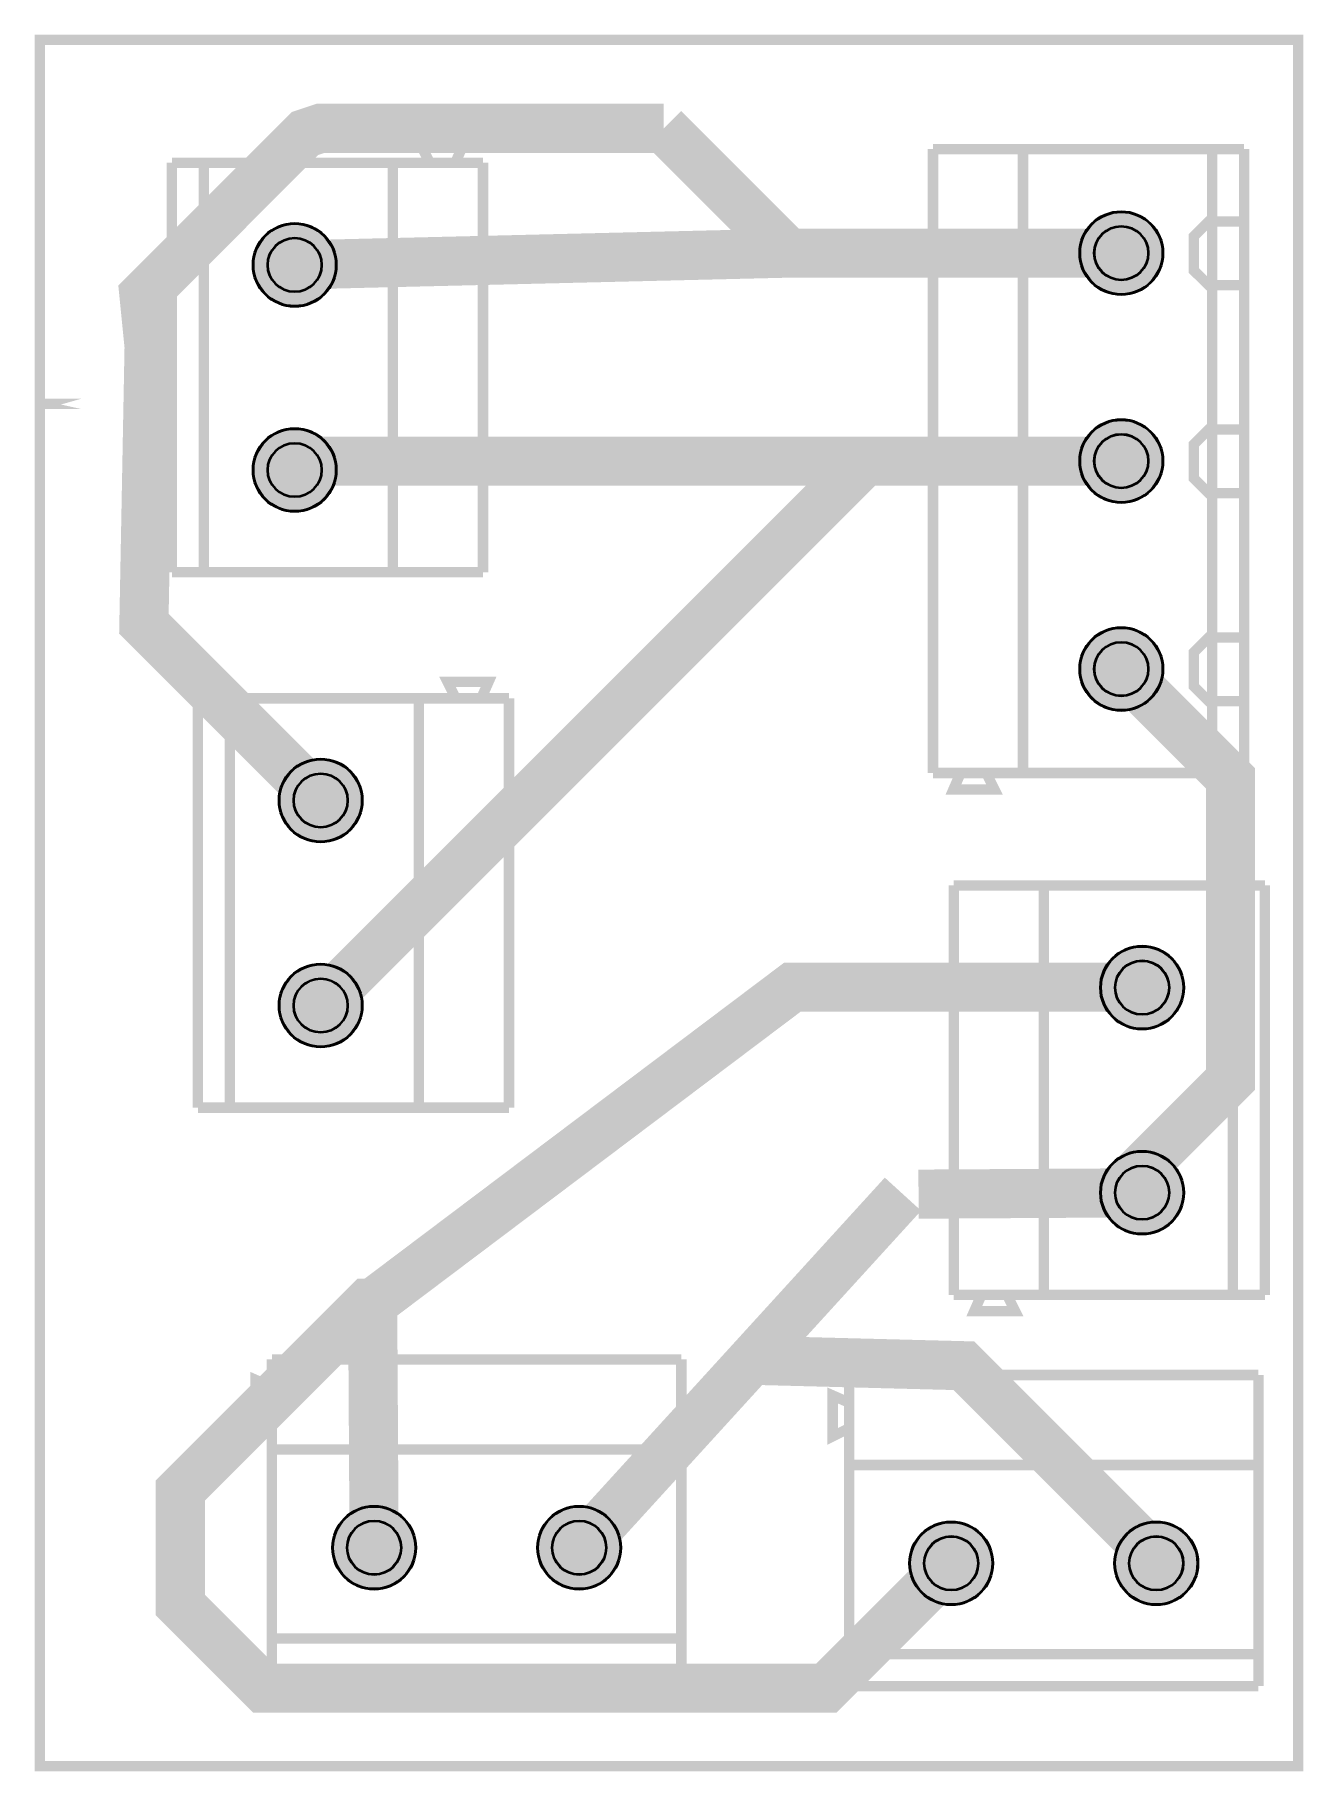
# Model space of a CAD drawing. Header units: millimetres. Extents: x 24.8 to 55.8, y 25.4 to 67.8.
import ezdxf

# ---------------------------------------------------------------- set-up
doc = ezdxf.new("R2010")
doc.units = ezdxf.units.MM
for name, color, linetype, true_color in [('BoardOutLine', 7, 'Continuous', 0xff00ff), ('BottomLayer', 7, 'Continuous', 0x0000ff), ('BottomSolderMaskLayer', 7, 'Continuous', 0xaa00ff), ('Multi-Layer', 7, 'Continuous', 0xc0c0c0), ('TopSilkLayer', 7, 'Continuous', 0xffcc00), ('TopSolderMaskLayer', 7, 'Continuous', 0x800080)]:
    doc.layers.add(name, color=color, linetype=linetype, true_color=true_color)

msp = doc.modelspace()

# ---------------------------------------------------------------- hatches: boundary and pattern name
at = {"layer": 'BottomSolderMaskLayer'}
for points in [[(30.09, 62.195, 1), (32.14, 62.195, 1)], [(50.283, 62.484, 1), (52.334, 62.484, 1)], [(30.09, 57.186, 1), (32.14, 57.186, 1)], [(50.283, 57.404, 1), (52.334, 57.404, 1)], [(50.283, 52.324, 1), (52.334, 52.324, 1)], [(30.725, 49.114, 1), (32.775, 49.114, 1)], [(50.791, 44.542, 1), (52.842, 44.542, 1)], [(30.725, 44.105, 1), (32.775, 44.105, 1)], [(50.791, 39.533, 1), (52.842, 39.533, 1)], [(32.03, 30.861, 1), (34.081, 30.861, 1)], [(37.039, 30.861, 1), (39.09, 30.861, 1)], [(46.127, 30.48, 1), (48.178, 30.48, 1)], [(51.136, 30.48, 1), (53.187, 30.48, 1)]]:
    msp.add_hatch(color=256, dxfattribs=at).paths.add_polyline_path(points)
at = {"layer": 'Multi-Layer'}
for points in [[(50.308, 62.484, 1), (52.308, 62.484, 1)], [(30.115, 62.195, 1), (32.115, 62.195, 1)], [(30.115, 57.186, 1), (32.115, 57.186, 1)], [(50.308, 57.404, 1), (52.308, 57.404, 1)], [(50.308, 52.324, 1), (52.308, 52.324, 1)], [(30.75, 49.114, 1), (32.75, 49.114, 1)], [(50.816, 44.542, 1), (52.816, 44.542, 1)], [(30.75, 44.105, 1), (32.75, 44.105, 1)], [(50.816, 39.533, 1), (52.816, 39.533, 1)], [(32.056, 30.861, 1), (34.056, 30.861, 1)], [(37.065, 30.861, 1), (39.065, 30.861, 1)], [(46.153, 30.48, 1), (48.153, 30.48, 1)], [(51.162, 30.48, 1), (53.162, 30.48, 1)]]:
    msp.add_hatch(color=256, dxfattribs=at).paths.add_polyline_path(points)
at = {"layer": 'TopSolderMaskLayer'}
for points in [[(30.09, 62.195, 1), (32.14, 62.195, 1)], [(50.283, 62.484, 1), (52.334, 62.484, 1)], [(30.09, 57.186, 1), (32.14, 57.186, 1)], [(50.283, 57.404, 1), (52.334, 57.404, 1)], [(50.283, 52.324, 1), (52.334, 52.324, 1)], [(30.725, 49.114, 1), (32.775, 49.114, 1)], [(50.791, 44.542, 1), (52.842, 44.542, 1)], [(30.725, 44.105, 1), (32.775, 44.105, 1)], [(50.791, 39.533, 1), (52.842, 39.533, 1)], [(32.03, 30.861, 1), (34.081, 30.861, 1)], [(37.039, 30.861, 1), (39.09, 30.861, 1)], [(46.127, 30.48, 1), (48.178, 30.48, 1)], [(51.136, 30.48, 1), (53.187, 30.48, 1)]]:
    msp.add_hatch(color=256, dxfattribs=at).paths.add_polyline_path(points)

# ---------------------------------------------------------------- linework, layer by layer
at = {"layer": 'BoardOutLine', "const_width": 0.254}
msp.add_lwpolyline([(25.908, 58.801), (24.892, 58.801), (24.892, 67.691), (55.626, 67.691), (55.626, 25.527), (24.892, 25.527), (24.892, 58.801), (25.908, 58.801)], close=True, dxfattribs=at)
at = {"layer": 'BottomLayer', "const_width": 1.2}
for points in [[(40.132, 65.532), (31.75, 65.532), (31.369, 65.405), (27.432, 61.468), (27.559, 60.198), (27.432, 53.432), (31.75, 49.114)], [(40.132, 65.532), (43.18, 62.484), (51.308, 62.484)], [(31.115, 62.195), (43.18, 62.484)], [(51.308, 57.404), (31.334, 57.404), (31.115, 57.186)], [(45.72, 57.404), (45.05, 57.404), (31.75, 44.105)], [(51.816, 39.533), (51.816, 40.132), (53.975, 42.291), (53.975, 49.657), (51.308, 52.324)], [(51.816, 44.552), (43.272, 44.552), (33.02, 36.83), (33.056, 30.861)], [(38.065, 30.861), (38.1, 30.861), (45.974, 39.497)], [(46.355, 39.497), (52.324, 39.533)], [(33.02, 36.83), (32.893, 36.83), (28.321, 32.258), (28.321, 29.464), (30.353, 27.432), (44.105, 27.432), (47.153, 30.48)], [(52.289, 30.48), (47.463, 35.306), (42.545, 35.433)]]:
    msp.add_lwpolyline(points, dxfattribs=at)
at = {"layer": 'BottomSolderMaskLayer'}
for centre, radius in [((31.115, 62.195), 1.025), ((51.308, 62.484), 1.025), ((31.115, 62.195), 0.667), ((51.308, 62.484), 0.667), ((31.115, 57.186), 1.025), ((51.308, 57.404), 1.025), ((31.115, 57.186), 0.667), ((51.308, 57.404), 0.667), ((51.308, 52.324), 1.025), ((51.308, 52.324), 0.667), ((31.75, 49.114), 1.025), ((31.75, 49.114), 0.667), ((51.816, 44.542), 1.025), ((31.75, 44.105), 1.025), ((51.816, 44.542), 0.667), ((31.75, 44.105), 0.667), ((51.816, 39.533), 1.025), ((51.816, 39.533), 0.667), ((33.056, 30.861), 1.025), ((38.065, 30.861), 1.025), ((33.056, 30.861), 0.667), ((38.065, 30.861), 0.667), ((47.153, 30.48), 1.025), ((52.162, 30.48), 1.025), ((47.153, 30.48), 0.667), ((52.162, 30.48), 0.667)]:
    msp.add_circle(centre, radius, dxfattribs=at)
at = {"layer": 'Multi-Layer'}
for centre, radius in [((51.308, 62.484), 1), ((31.115, 62.195), 1), ((31.115, 62.195), 0.65), ((51.308, 62.484), 0.65), ((31.115, 57.186), 1), ((51.308, 57.404), 1), ((31.115, 57.186), 0.65), ((51.308, 57.404), 0.65), ((51.308, 52.324), 1), ((51.308, 52.324), 0.65), ((31.75, 49.114), 1), ((31.75, 49.114), 0.65), ((51.816, 44.542), 1), ((31.75, 44.105), 1), ((51.816, 44.542), 0.65), ((31.75, 44.105), 0.65), ((51.816, 39.533), 1), ((51.816, 39.533), 0.65), ((33.056, 30.861), 1), ((38.065, 30.861), 1), ((33.056, 30.861), 0.65), ((38.065, 30.861), 0.65), ((47.153, 30.48), 1), ((52.162, 30.48), 1), ((47.153, 30.48), 0.65), ((52.162, 30.48), 0.65)]:
    msp.add_circle(centre, radius, dxfattribs=at)
at = {"layer": 'TopSilkLayer', "const_width": 0.254}
for points in [[(35.041, 64.695), (35.215, 65.09), (34.215, 65.09), (34.412, 64.695)], [(46.708, 49.784), (46.708, 65.024)], [(46.708, 65.024), (54.308, 65.024)], [(48.907, 49.784), (48.907, 65.024)], [(53.526, 49.784), (53.526, 65.024)], [(54.308, 49.784), (54.308, 65.024)], [(35.715, 64.69), (28.115, 64.69)], [(28.115, 64.69), (28.115, 54.69)], [(28.897, 64.69), (28.897, 54.69)], [(33.516, 64.69), (33.516, 54.69)], [(35.715, 64.69), (35.715, 54.69)], [(54.298, 63.254), (53.44, 63.254), (53.079, 62.893), (53.079, 62.063)], [(54.298, 61.7), (53.44, 61.7), (53.079, 62.06), (53.079, 62.891)], [(54.298, 58.174), (53.44, 58.174), (53.079, 57.814), (53.079, 56.983)], [(54.298, 56.62), (53.44, 56.62), (53.079, 56.98), (53.079, 57.811)], [(35.715, 54.69), (28.115, 54.69)], [(54.298, 53.094), (53.44, 53.094), (53.079, 52.734), (53.079, 51.903)], [(54.298, 51.54), (53.44, 51.54), (53.079, 51.9), (53.079, 52.731)], [(35.676, 51.614), (35.85, 52.009), (34.85, 52.009), (35.047, 51.614)], [(36.35, 51.609), (28.75, 51.609)], [(28.75, 51.609), (28.75, 41.609)], [(29.532, 51.609), (29.532, 41.609)], [(34.151, 51.609), (34.151, 41.609)], [(36.35, 51.609), (36.35, 41.609)], [(46.708, 49.784), (54.308, 49.784)], [(47.382, 49.784), (47.208, 49.384), (48.208, 49.384), (48.011, 49.784)], [(47.216, 37.037), (47.216, 47.037)], [(47.216, 47.037), (54.816, 47.037)], [(49.415, 37.037), (49.415, 47.037)], [(54.034, 37.037), (54.034, 47.037)], [(54.816, 37.037), (54.816, 47.037)], [(36.35, 41.609), (28.75, 41.609)], [(47.216, 37.037), (54.816, 37.037)], [(47.89, 37.032), (47.716, 36.637), (48.716, 36.637), (48.519, 37.032)], [(30.56, 35.461), (40.56, 35.461)], [(30.56, 35.461), (30.56, 27.861)], [(40.56, 35.461), (40.56, 27.861)], [(44.657, 35.08), (54.657, 35.08)], [(44.657, 35.08), (44.657, 27.48)], [(54.657, 35.08), (54.657, 27.48)], [(30.555, 34.787), (30.16, 34.961), (30.16, 33.961), (30.555, 34.158)], [(44.652, 34.406), (44.257, 34.58), (44.257, 33.58), (44.652, 33.777)], [(30.56, 33.262), (40.56, 33.262)], [(44.657, 32.881), (54.657, 32.881)], [(30.56, 28.643), (40.56, 28.643)], [(44.657, 28.262), (54.657, 28.262)], [(30.56, 27.861), (40.56, 27.861)], [(44.657, 27.48), (54.657, 27.48)]]:
    msp.add_lwpolyline(points, dxfattribs=at)
at = {"layer": 'TopSolderMaskLayer'}
for centre, radius in [((31.115, 62.195), 1.025), ((51.308, 62.484), 1.025), ((31.115, 62.195), 0.667), ((51.308, 62.484), 0.667), ((31.115, 57.186), 1.025), ((51.308, 57.404), 1.025), ((31.115, 57.186), 0.667), ((51.308, 57.404), 0.667), ((51.308, 52.324), 1.025), ((51.308, 52.324), 0.667), ((31.75, 49.114), 1.025), ((31.75, 49.114), 0.667), ((51.816, 44.542), 1.025), ((31.75, 44.105), 1.025), ((51.816, 44.542), 0.667), ((31.75, 44.105), 0.667), ((51.816, 39.533), 1.025), ((51.816, 39.533), 0.667), ((33.056, 30.861), 1.025), ((38.065, 30.861), 1.025), ((33.056, 30.861), 0.667), ((38.065, 30.861), 0.667), ((47.153, 30.48), 1.025), ((52.162, 30.48), 1.025), ((47.153, 30.48), 0.667), ((52.162, 30.48), 0.667)]:
    msp.add_circle(centre, radius, dxfattribs=at)

doc.saveas('drawing.dxf')
